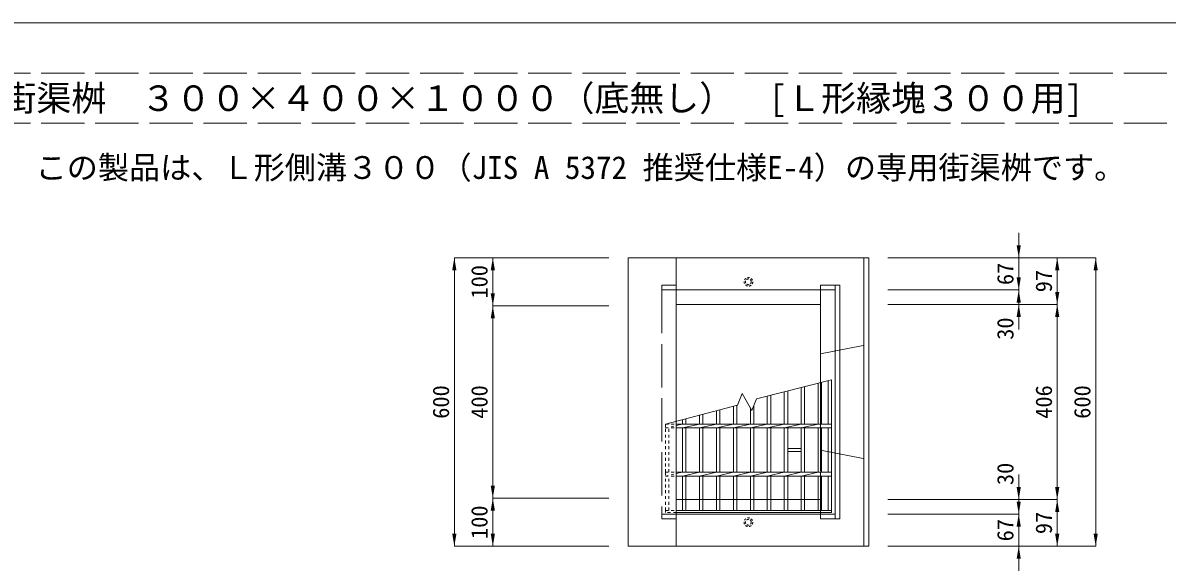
# Model space of a CAD drawing. Units: millimetres at full size. Extents: x 26939 to 38479, y -4931 to 4101.
# Drawn here: x 34086 to 36465, y 620 to 1742 of the extents above; entities that cross this region are included whole.
import ezdxf
from ezdxf.enums import TextEntityAlignment as Align

# ---------------------------------------------------------------- set-up
doc = ezdxf.new("R2010")
doc.units = ezdxf.units.MM
doc.header["$LTSCALE"] = 15
for name, pattern in [('DASHED', [7.5, 6, -1.5]), ('USER1', [0.8, 0.4, -0.4]), ('USER2', [0.54, 0.3, -0.24])]:
    doc.linetypes.add(name, pattern=pattern)
for name, color, linetype, lineweight in [('0_2', 7, 'Continuous', 13), ('受枠', 3, 'DASHED', 9), ('寸法線', 7, 'Continuous', 9), ('枠', 5, 'Continuous', 5), ('集水桝', 1, 'Continuous', 9), ('ｲﾝｻｰﾄ', 3, 'USER2', 9), ('ｸﾞﾚｰﾁﾝｸﾞ', 7, 'USER1', 9)]:
    doc.layers.add(name, color=color, linetype=linetype, lineweight=lineweight)
doc.styles.add('ＭＳ ゴシック', font='')
doc.styles.get('ＭＳ ゴシック').set_extended_font_data('MS Gothic')

# ---------------------------------------------------------------- blocks, each defined once
blk = doc.blocks.new('filled_arrow')
at = {"color": 0, "linetype": 'Continuous', "lineweight": -2}
blk.add_solid([(7.5, 1.25), (0, 0), (7.5, -1.25)], dxfattribs=at)

msp = doc.modelspace()

# ---------------------------------------------------------------- linework, layer by layer
at = {"layer": '0_2', "linetype": 'DASHED', "lineweight": 9}
for p, q in [((37364.25, 1637.29), (33824.25, 1637.29)), ((37364.25, 1533.29), (33824.25, 1533.29))]:
    msp.add_line(p, q, dxfattribs=at)
at = {"layer": '受枠'}
for p, q in [((35414.25, 1196.42), (35414.25, 1186.42)), ((35414.25, 1196.42), (35444.25, 1196.42)), ((35744.25, 1196.42), (35774.25, 1196.42)), ((35744.25, 1196.42), (35744.25, 1186.42)), ((35744.25, 993.69), (35744.25, 907.42)), ((35744.25, 899.42), (35744.25, 907.42)), ((35744.25, 899.42), (35744.25, 807.42)), ((35744.25, 799.42), (35744.25, 807.42)), ((35744.25, 799.42), (35744.25, 750.42)), ((35744.25, 750.42), (35744.25, 727.92)), ((35414.25, 720.42), (35414.25, 710.42)), ((35744.25, 720.42), (35744.25, 710.42)), ((35414.25, 710.42), (35444.25, 710.42)), ((35744.25, 710.42), (35774.25, 710.42))]:
    msp.add_line(p, q, dxfattribs=at)
at = {"layer": '受枠', "linetype": 'Continuous'}
for p, q in [((35774.25, 1196.42), (35774.25, 1186.42)), ((35774.25, 1196.42), (35784.25, 1196.42)), ((35784.25, 1196.42), (35784.25, 710.42)), ((35744.25, 1186.42), (35744.25, 1156.42)), ((35744.25, 1156.42), (35744.25, 993.69)), ((35744.25, 723.42), (35744.25, 720.42)), ((35774.25, 720.42), (35774.25, 710.42)), ((35774.25, 710.42), (35784.25, 710.42))]:
    msp.add_line(p, q, dxfattribs=at)
at = {"layer": '受枠', "lineweight": 15}
msp.add_line((35414.25, 1186.42), (35414.25, 720.42), dxfattribs=at)
at = {"layer": '受枠', "linetype": 'Continuous', "lineweight": 15}
msp.add_line((35774.25, 1186.42), (35774.25, 720.42), dxfattribs=at)
at = {"layer": '受枠', "lineweight": 18}
msp.add_line((35744.25, 727.92), (35744.25, 723.42), dxfattribs=at)
at = {"layer": '寸法線'}
for p, q in [((36156.11, 1305.42), (36156.11, 1134.42)), ((34983, 1253.42), (34983, 653.42)), ((35304.25, 1253.42), (34983, 1253.42)), ((35063, 1153.42), (35063, 1253.42)), ((35304.25, 1253.42), (35063, 1253.42)), ((35884.25, 1253.42), (36236.11, 1253.42)), ((35884.25, 1253.42), (36156.11, 1253.42)), ((35884.25, 1253.42), (36316.11, 1253.42)), ((36156.11, 1238.42), (36156.11, 1104.42)), ((36236.11, 1253.42), (36236.11, 1156.42)), ((36316.11, 1253.42), (36316.11, 653.42)), ((35884.25, 1186.42), (36156.11, 1186.42)), ((35884.25, 1186.42), (36156.11, 1186.42)), ((35304.25, 1153.42), (35063, 1153.42)), ((35063, 753.42), (35063, 1153.42)), ((35304.25, 1153.42), (35063, 1153.42)), ((35884.25, 1156.42), (36156.11, 1156.42)), ((35884.25, 1156.42), (36236.11, 1156.42)), ((35884.25, 1156.42), (36236.11, 1156.42)), ((36236.11, 1156.42), (36236.11, 750.42)), ((36156.11, 802.42), (36156.11, 668.42)), ((36156.11, 772.42), (36156.11, 601.42)), ((35063, 653.42), (35063, 753.42)), ((35304.25, 753.42), (35063, 753.42)), ((35304.25, 753.42), (35063, 753.42)), ((35884.25, 750.42), (36156.11, 750.42)), ((35884.25, 750.42), (36236.11, 750.42)), ((35884.25, 750.42), (36236.11, 750.42)), ((36236.11, 750.42), (36236.11, 653.42)), ((35884.25, 720.42), (36156.11, 720.42)), ((35884.25, 720.42), (36156.11, 720.42)), ((35304.25, 653.42), (34983, 653.42)), ((35304.25, 653.42), (35063, 653.42)), ((35884.25, 653.42), (36156.11, 653.42)), ((35884.25, 653.42), (36236.11, 653.42)), ((35884.25, 653.42), (36316.11, 653.42))]:
    msp.add_line(p, q, dxfattribs=at)
at = {"layer": '枠', "lineweight": 20}
msp.add_line((37474.25, 1741.99), (33714.25, 1741.99), dxfattribs=at)
at = {"layer": '集水桝', "lineweight": 20}
for p, q in [((35344.25, 1253.42), (35844.25, 1253.42)), ((35344.25, 1253.42), (35344.25, 653.42)), ((35844.25, 1253.42), (35844.25, 653.42)), ((35344.25, 653.42), (35844.25, 653.42))]:
    msp.add_line(p, q, dxfattribs=at)
at = {"layer": '集水桝', "lineweight": 15}
for p, q in [((35444.25, 1253.42), (35444.25, 653.42)), ((35444.25, 1186.42), (35774.25, 1186.42)), ((35444.25, 720.42), (35774.25, 720.42))]:
    msp.add_line(p, q, dxfattribs=at)
at = {"layer": '集水桝', "color": 4, "lineweight": 5}
msp.add_line((35834.26, 1253.42), (35834.26, 653.42), dxfattribs=at)
at = {"layer": '集水桝', "linetype": 'DASHED', "lineweight": 15}
for p, q in [((35414.25, 1186.42), (35444.25, 1186.42)), ((35744.25, 1053.42), (35844.25, 1073.42)), ((35744.25, 853.42), (35844.25, 833.42)), ((35414.25, 720.42), (35444.25, 720.42))]:
    msp.add_line(p, q, dxfattribs=at)
at = {"layer": '集水桝'}
for p, q in [((35444.25, 1156.42), (35744.25, 1156.42)), ((35444.25, 750.42), (35457.05, 750.42)), ((35464.05, 750.42), (35492.35, 750.42)), ((35499.35, 750.42), (35527.65, 750.42)), ((35534.65, 750.42), (35562.95, 750.42)), ((35569.95, 750.42), (35598.25, 750.42)), ((35605.25, 750.42), (35633.55, 750.42)), ((35640.55, 750.42), (35668.85, 750.42)), ((35675.85, 750.42), (35704.15, 750.42)), ((35711.15, 750.42), (35739.45, 750.42))]:
    msp.add_line(p, q, dxfattribs=at)
at = {"layer": '集水桝', "linetype": 'DASHED'}
for p, q in [((35457.05, 750.42), (35464.05, 750.42)), ((35492.35, 750.42), (35499.35, 750.42)), ((35527.65, 750.42), (35534.65, 750.42)), ((35562.95, 750.42), (35569.95, 750.42)), ((35598.25, 750.42), (35605.25, 750.42)), ((35633.55, 750.42), (35640.55, 750.42)), ((35668.85, 750.42), (35675.85, 750.42)), ((35704.15, 750.42), (35711.15, 750.42)), ((35739.45, 750.42), (35744.25, 750.42))]:
    msp.add_line(p, q, dxfattribs=at)
at = {"layer": 'ｲﾝｻｰﾄ'}
for centre, radius in [((35594.25, 1203.42), 9), ((35594.25, 1203.42), 6), ((35594.25, 703.42), 9), ((35594.25, 703.42), 6)]:
    msp.add_circle(centre, radius, dxfattribs=at)
at = {"layer": 'ｸﾞﾚｰﾁﾝｸﾞ', "linetype": 'Continuous', "lineweight": 5}
for p, q in [((35611.31, 959.82), (35766.75, 999.42)), ((35766.75, 953.42), (35766.75, 999.42)), ((35675.85, 953.42), (35675.85, 976.26)), ((35704.15, 953.42), (35704.15, 983.47)), ((35711.15, 953.42), (35711.15, 985.26)), ((35739.45, 953.42), (35739.45, 992.47)), ((35746.45, 953.42), (35746.45, 994.25)), ((35759.75, 953.42), (35759.75, 997.64)), ((35571.31, 947.02), (35581.31, 971.22)), ((35581.31, 971.22), (35601.31, 935.62)), ((35601.31, 935.62), (35611.31, 959.82)), ((35633.55, 953.42), (35633.55, 965.48)), ((35633.55, 907.42), (35633.55, 953.42)), ((35640.55, 953.42), (35640.55, 967.27)), ((35640.55, 907.42), (35640.55, 953.42)), ((35668.85, 953.42), (35668.85, 974.48)), ((35668.85, 907.42), (35668.85, 953.42)), ((35675.85, 907.42), (35675.85, 953.42)), ((35704.15, 907.42), (35704.15, 953.42)), ((35711.15, 907.42), (35711.15, 953.42)), ((35739.45, 907.42), (35739.45, 953.42)), ((35746.45, 907.42), (35746.45, 953.42)), ((35759.75, 907.42), (35759.75, 953.42)), ((35766.75, 907.42), (35766.75, 953.42)), ((35421.75, 907.42), (35571.31, 947.02)), ((35499.35, 907.42), (35499.35, 927.97)), ((35527.65, 907.42), (35527.65, 935.46)), ((35534.65, 907.42), (35534.65, 937.31)), ((35562.95, 907.42), (35562.95, 944.81)), ((35569.95, 907.42), (35569.95, 946.66)), ((35598.25, 907.42), (35598.25, 941.08)), ((35605.25, 907.42), (35605.25, 945.14)), ((35444.25, 904.52), (35457.05, 907.42)), ((35444.25, 904.52), (35457.05, 907.42)), ((35444.25, 907.42), (35766.75, 907.42)), ((35457.05, 907.42), (35457.05, 916.77)), ((35457.05, 899.42), (35492.35, 907.42)), ((35457.05, 899.42), (35492.35, 907.42)), ((35464.05, 907.42), (35464.05, 918.62)), ((35492.35, 907.42), (35492.35, 926.11)), ((35492.35, 899.42), (35527.65, 907.42)), ((35492.35, 899.42), (35527.65, 907.42)), ((35527.65, 899.42), (35562.95, 907.42)), ((35527.65, 899.42), (35562.95, 907.42)), ((35562.95, 899.42), (35598.25, 907.42)), ((35562.95, 899.42), (35598.25, 907.42)), ((35598.25, 899.42), (35633.55, 907.42)), ((35598.25, 899.42), (35633.55, 907.42)), ((35633.55, 899.42), (35668.85, 907.42)), ((35633.55, 899.42), (35668.85, 907.42)), ((35668.85, 899.42), (35704.15, 907.42)), ((35668.85, 899.42), (35704.15, 907.42)), ((35704.15, 899.42), (35739.45, 907.42)), ((35704.15, 899.42), (35739.45, 907.42)), ((35766.75, 907.42), (35766.75, 899.42)), ((35444.25, 899.42), (35766.75, 899.42)), ((35457.05, 807.42), (35457.05, 899.42)), ((35464.05, 807.42), (35464.05, 899.42)), ((35492.35, 807.42), (35492.35, 899.42)), ((35499.35, 807.42), (35499.35, 899.42)), ((35527.65, 807.42), (35527.65, 899.42)), ((35534.65, 807.42), (35534.65, 899.42)), ((35562.95, 807.42), (35562.95, 899.42)), ((35569.95, 807.42), (35569.95, 899.42)), ((35598.25, 807.42), (35598.25, 899.42)), ((35605.25, 807.42), (35605.25, 899.42)), ((35633.55, 807.42), (35633.55, 899.42)), ((35640.55, 807.42), (35640.55, 899.42)), ((35668.85, 807.42), (35668.85, 899.42)), ((35675.85, 807.42), (35675.85, 899.42)), ((35704.15, 807.42), (35704.15, 899.42)), ((35711.15, 807.42), (35711.15, 899.42)), ((35739.45, 807.42), (35739.45, 899.42)), ((35746.45, 807.42), (35746.45, 899.42)), ((35759.75, 807.42), (35759.75, 899.42)), ((35766.75, 807.42), (35766.75, 899.42)), ((35675.85, 856.42), (35704.15, 856.42)), ((35675.85, 850.42), (35704.15, 850.42)), ((35444.25, 804.52), (35457.05, 807.42)), ((35444.25, 807.42), (35766.75, 807.42)), ((35444.25, 799.42), (35766.75, 799.42)), ((35457.05, 799.42), (35492.35, 807.42)), ((35457.05, 727.92), (35457.05, 799.42)), ((35464.05, 727.92), (35464.05, 799.42)), ((35492.35, 799.42), (35527.65, 807.42)), ((35492.35, 727.92), (35492.35, 799.42)), ((35499.35, 727.92), (35499.35, 799.42)), ((35527.65, 799.42), (35562.95, 807.42)), ((35527.65, 727.92), (35527.65, 799.42)), ((35534.65, 727.92), (35534.65, 799.42)), ((35562.95, 799.42), (35598.25, 807.42)), ((35562.95, 727.92), (35562.95, 799.42)), ((35569.95, 727.92), (35569.95, 799.42)), ((35598.25, 799.42), (35633.55, 807.42)), ((35598.25, 727.92), (35598.25, 799.42)), ((35605.25, 727.92), (35605.25, 799.42)), ((35633.55, 799.42), (35668.85, 807.42)), ((35633.55, 727.92), (35633.55, 799.42)), ((35640.55, 727.92), (35640.55, 799.42)), ((35668.85, 799.42), (35704.15, 807.42)), ((35668.85, 727.92), (35668.85, 799.42)), ((35675.85, 727.92), (35675.85, 799.42)), ((35704.15, 799.42), (35739.45, 807.42)), ((35704.15, 727.92), (35704.15, 799.42)), ((35711.15, 727.92), (35711.15, 799.42)), ((35739.45, 727.92), (35739.45, 799.42)), ((35746.45, 727.92), (35746.45, 799.42)), ((35759.75, 727.92), (35759.75, 799.42)), ((35766.75, 807.42), (35766.75, 799.42)), ((35766.75, 727.92), (35766.75, 799.42)), ((35444.25, 727.92), (35766.75, 727.92)), ((35766.75, 723.42), (35444.25, 723.42)), ((35766.75, 723.42), (35766.75, 727.92))]:
    msp.add_line(p, q, dxfattribs=at)
at = {"layer": 'ｸﾞﾚｰﾁﾝｸﾞ', "lineweight": 5}
for p, q in [((35421.75, 907.42), (35444.25, 907.42)), ((35421.75, 907.42), (35421.75, 899.42)), ((35421.75, 899.42), (35444.25, 904.52)), ((35421.75, 899.42), (35444.25, 904.52)), ((35428.75, 907.42), (35428.75, 909.27)), ((35421.75, 807.42), (35421.75, 899.42)), ((35421.75, 899.42), (35444.25, 899.42)), ((35428.75, 807.42), (35428.75, 899.42)), ((35421.75, 807.42), (35444.25, 807.42)), ((35421.75, 807.42), (35421.75, 799.42)), ((35421.75, 799.42), (35444.25, 804.52)), ((35421.75, 727.92), (35421.75, 799.42)), ((35421.75, 799.42), (35444.25, 799.42)), ((35428.75, 727.92), (35428.75, 799.42)), ((35421.75, 727.92), (35444.25, 727.92)), ((35421.75, 723.42), (35421.75, 727.92)), ((35444.25, 723.42), (35421.75, 723.42))]:
    msp.add_line(p, q, dxfattribs=at)

# ---------------------------------------------------------------- block references
at = {"layer": '寸法線', "xscale": 3.47, "yscale": 3.47}
for p, rotation in [((36156.11, 1253.42), 90), ((34983, 1253.42), 270), ((35063, 1253.42), 270), ((36236.11, 1253.42), 270), ((36316.11, 1253.42), 270), ((36156.11, 1186.42), 90), ((35063, 1153.42), 90), ((36156.11, 1186.42), 270), ((36236.11, 1156.42), 90), ((35063, 1153.42), 270), ((36156.11, 1156.42), 270), ((36236.11, 1156.42), 270), ((35063, 753.42), 90), ((36156.11, 750.42), 90), ((36236.11, 750.42), 90), ((35063, 753.42), 270), ((36156.11, 720.42), 90), ((36236.11, 750.42), 270), ((36156.11, 720.42), 270), ((34983, 653.42), 90), ((35063, 653.42), 90), ((36236.11, 653.42), 90), ((36316.11, 653.42), 90), ((36156.11, 653.42), 270)]:
    msp.add_blockref('filled_arrow', p, dxfattribs=dict(at, rotation=rotation))

# ---------------------------------------------------------------- texts
at = {"layer": '0_2', "style": 'ＭＳ ゴシック'}
msp.add_text('\u3000Ｌ形街渠桝\u3000３００×４００×１０００（底無し）\u3000[Ｌ形縁塊３００用]', height=53.17, dxfattribs=at).set_placement((33824.25, 1585.29), align=Align.MIDDLE_LEFT)
msp.add_text('この製品は、Ｌ形側溝３００（JIS A 5372 推奨仕様E-4）の専用街渠桝です。', height=47.47, dxfattribs=at).set_placement((34112.57, 1403.1), align=Align.BOTTOM_LEFT)
at = {"layer": '寸法線', "style": 'ＭＳ ゴシック'}
for s, p in [('67', (36128.11, 1219.92)), ('100', (35035, 1203.42)), ('97', (36208.11, 1204.92)), ('30', (36128.11, 1106.07)), ('600', (34955, 953.42)), ('400', (35035, 953.42)), ('406', (36208.11, 953.42)), ('600', (36288.11, 953.42)), ('30', (36128.11, 803.87)), ('100', (35035, 703.42)), ('97', (36208.11, 701.92)), ('67', (36128.11, 686.92))]:
    msp.add_text(s, height=34.18, rotation=90, dxfattribs=at).set_placement(p, align=Align.MIDDLE_CENTER)

doc.saveas('drawing.dxf')
